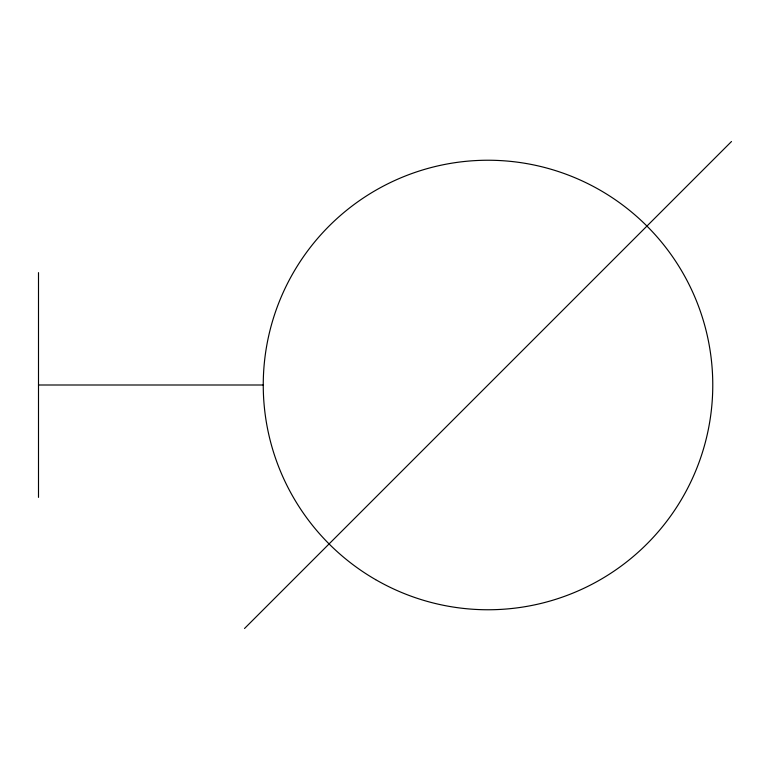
<?xml version="1.0" encoding="UTF-8"?>
<svg xmlns="http://www.w3.org/2000/svg" width="770" height="770" viewBox="0 0 770 770"><rect width="100%" height="100%" fill="white"/><g stroke="black" fill="none" stroke-linecap="round" stroke-linejoin="round"><path stroke-width="1.16" d="M244.523 628.484L731.5 141.516M38.5 385L263.253 385M38.5 272.628L38.5 497.382M375.635 579.646A224.753 224.753 0 0 0 712.77 385A224.753 224.753 0 0 0 375.635 190.354A224.753 224.753 0 0 0 375.635 579.646"/></g></svg>
